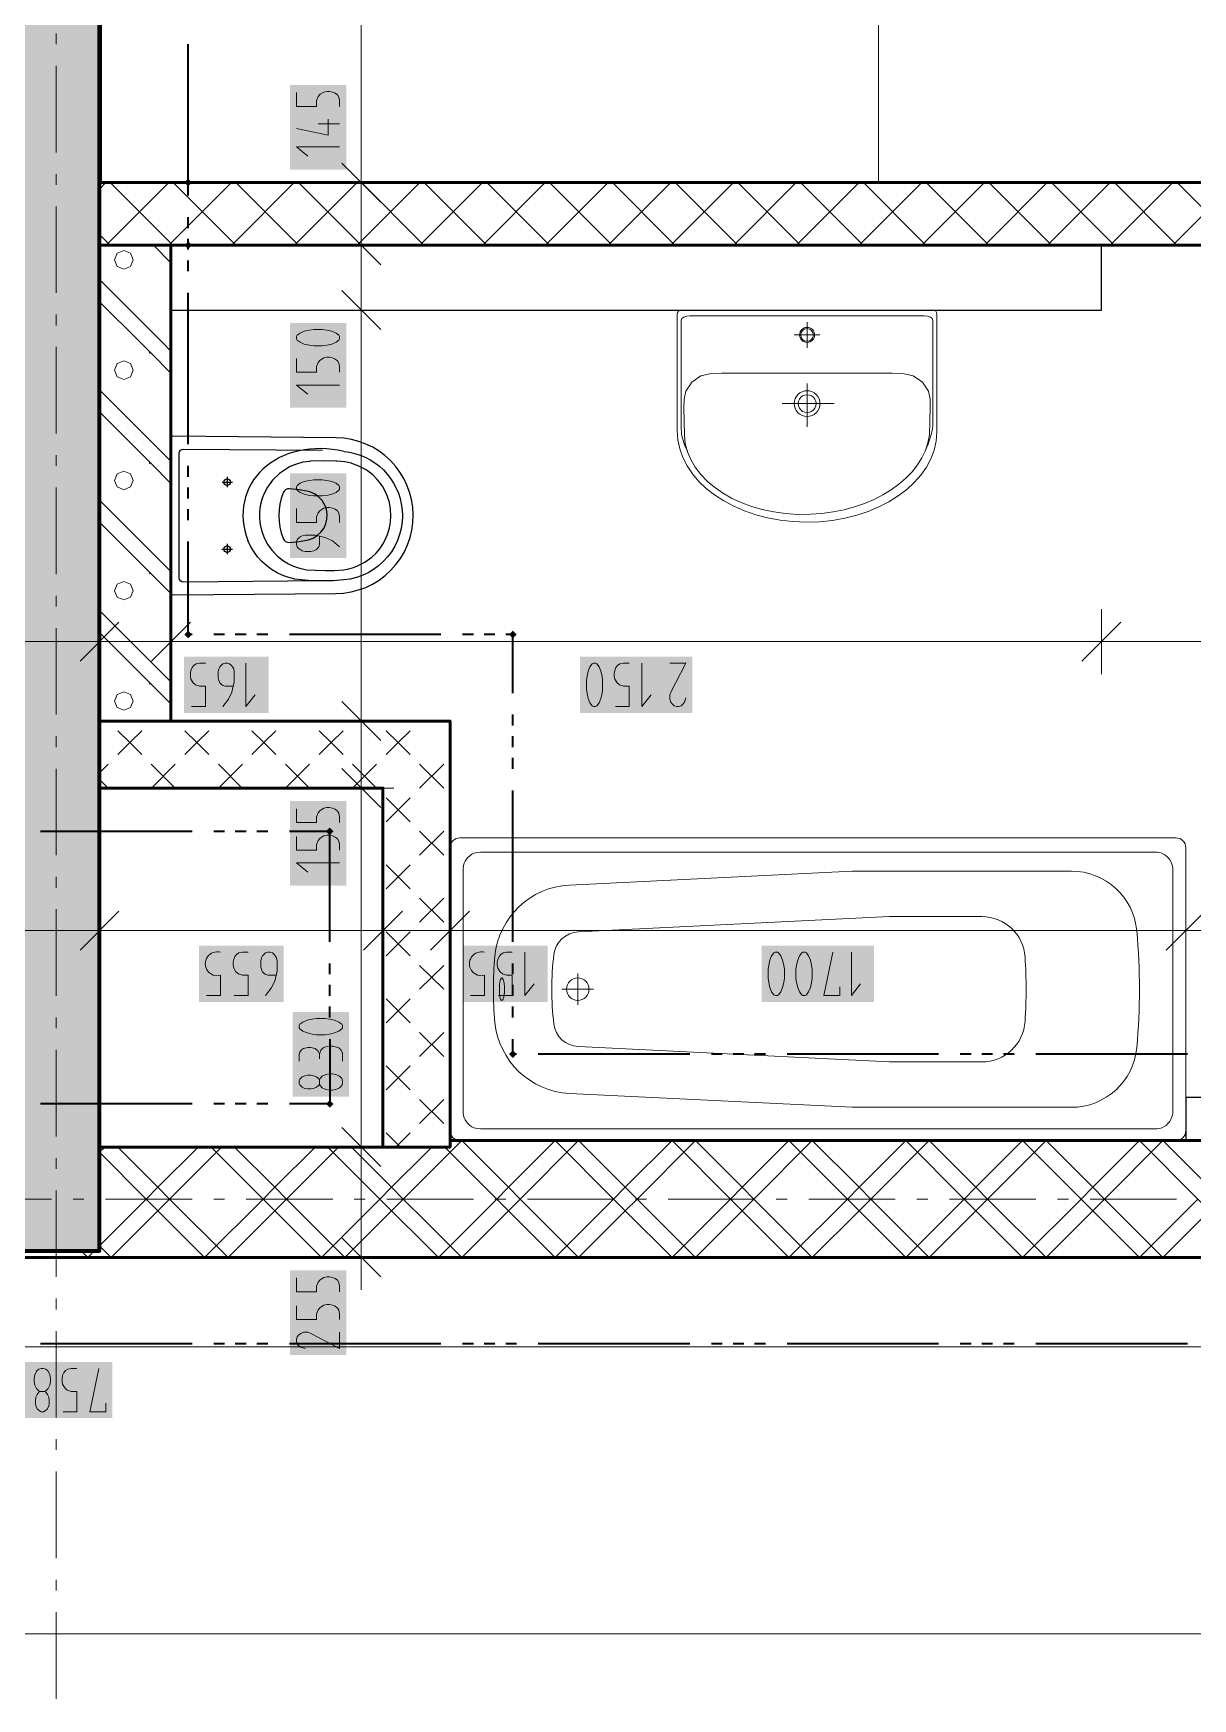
# Model space of a CAD drawing. Header units: millimetres. Extents: x 0 to 594, y 0 to 420.
# Drawn here: x 349.95 to 374.48, y 226.97 to 262.23 of the extents above; entities that cross this region are included whole.
import ezdxf

# ---------------------------------------------------------------- set-up
doc = ezdxf.new("R2010")
doc.units = ezdxf.units.MM
doc.header["$LTSCALE"] = 8
for name, color, linetype in [('PDF_Instalacni prizdivka do 1m', 7, 'Continuous'), ('PDF_Instalacni prizdivky', 7, 'Continuous'), ('PDF_Koty delkove', 7, 'Continuous'), ('PDF_Kuchyne', 7, 'Continuous'), ('PDF_Osy hlavni', 7, 'Continuous'), ('PDF_Pozarni useky', 7, 'Continuous'), ('PDF_Pricky CP', 7, 'Continuous'), ('PDF_Pricky zdene', 7, 'Continuous'), ('PDF_Sanita', 7, 'Continuous'), ('PDF_Steny akusticke', 7, 'Continuous'), ('PDF_Steny obvodove nosne', 7, 'Continuous')]:
    doc.layers.add(name, color=color, linetype=linetype)

msp = doc.modelspace()

# ---------------------------------------------------------------- linework, layer by layer
at = {"layer": 'PDF_Instalacni prizdivka do 1m', "lineweight": 25}
for points in [[(372.549, 257.744), (352.858, 257.744), (352.858, 256.371), (372.549, 256.371)], [(374.335, 238.786), (382.669, 238.786), (382.669, 239.702), (374.335, 239.702)]]:
    msp.add_lwpolyline(points, close=True, dxfattribs=at)
at = {"layer": 'PDF_Instalacni prizdivky', "lineweight": 50}
msp.add_lwpolyline([(351.346, 257.744), (351.346, 247.67), (352.858, 247.67), (352.858, 257.744), (351.392, 257.744)], close=True, dxfattribs=at)
at = {"layer": 'PDF_Instalacni prizdivky', "lineweight": 9}
for points in [[(351.862, 257.631), (351.723, 257.574), (351.665, 257.435), (351.723, 257.297), (351.862, 257.239), (352, 257.297), (352.058, 257.435)], [(352.058, 257.435), (352, 257.574), (351.862, 257.631)], [(352.858, 257.373), (352.487, 257.744)], [(352.858, 255.505), (352.679, 255.684), (352.446, 255.917), (351.346, 257.016)], [(352.212, 255.684), (351.346, 256.549)], [(352.858, 256.327), (352.833, 256.268), (352.858, 256.208)], [(352.446, 255.45), (352.212, 255.684)], [(352.858, 255.038), (352.446, 255.45)], [(352.858, 253.17), (352.679, 253.348), (352.446, 253.582), (351.346, 254.681)], [(352.212, 253.348), (351.346, 254.214)], [(352.858, 253.991), (352.833, 253.932), (352.858, 253.873)], [(352.446, 253.115), (352.212, 253.348)], [(352.858, 252.702), (352.446, 253.115)], [(352.858, 250.834), (352.679, 251.013), (352.446, 251.246), (351.346, 252.345)], [(352.212, 251.013), (351.346, 251.878)], [(352.858, 251.656), (352.833, 251.597), (352.858, 251.538)], [(352.446, 250.779), (352.212, 251.013)], [(352.858, 250.367), (352.446, 250.779)], [(352.858, 248.499), (352.679, 248.677), (352.446, 248.911), (351.346, 250.01)], [(352.212, 248.677), (351.346, 249.543)], [(352.858, 249.32), (352.833, 249.261), (352.858, 249.202)], [(352.446, 248.444), (352.212, 248.677)], [(352.858, 248.031), (352.446, 248.444)], [(351.351, 247.67), (351.346, 247.674)]]:
    msp.add_lwpolyline(points, dxfattribs=at)
for points in [[(351.862, 255.296), (351.723, 255.238), (351.665, 255.1), (351.723, 254.961), (351.862, 254.904), (352, 254.961), (352.058, 255.1), (352, 255.238)], [(351.862, 252.96), (351.723, 252.903), (351.665, 252.764), (351.723, 252.626), (351.862, 252.568), (352, 252.626), (352.058, 252.764), (352, 252.903)], [(351.862, 250.625), (351.723, 250.568), (351.665, 250.429), (351.723, 250.29), (351.862, 250.233), (352, 250.29), (352.058, 250.429), (352, 250.568)], [(351.862, 248.289), (351.723, 248.232), (351.665, 248.093), (351.723, 247.955), (351.862, 247.897), (352, 247.955), (352.058, 248.093), (352, 248.232)]]:
    msp.add_lwpolyline(points, close=True, dxfattribs=at)
at = {"layer": 'PDF_Instalacni prizdivky', "lineweight": 9, "transparency": 33554559}
for points in [[(352.41, 255.446), (352.39, 255.466), (352.431, 255.466), (352.41, 255.487)], [(352.41, 253.11), (352.39, 253.131), (352.431, 253.131), (352.41, 253.152)], [(352.41, 250.775), (352.39, 250.795), (352.431, 250.795), (352.41, 250.816)], [(352.41, 248.439), (352.39, 248.46), (352.431, 248.46), (352.41, 248.481)]]:
    msp.add_solid(points, dxfattribs=at)
at = {"layer": 'PDF_Koty delkove', "lineweight": 18}
for points in [[(356.887, 236.313), (356.887, 238.648), (356.887, 246.25), (356.887, 247.67), (356.887, 256.371), (356.887, 257.744), (356.887, 259.072), (356.887, 313.476), (356.887, 316.956)], [(355.514, 260.977), (355.514, 260.684), (355.94, 260.684), (355.94, 260.806), (355.972, 260.891), (356.017, 260.941), (356.093, 260.989), (356.154, 261.001), (356.215, 261.001), (356.276, 260.989), (356.337, 260.965), (356.383, 260.928), (356.414, 260.88), (356.429, 260.806)], [(356.429, 260.806), (356.429, 260.684)], [(356.185, 260.414), (356.185, 260.072), (355.514, 260.219)], [(356.429, 260.317), (355.972, 260.317)], [(356.429, 259.827), (355.514, 259.827), (355.757, 259.632)], [(357.3, 258.66), (356.475, 259.485)], [(357.574, 259.072), (356.887, 259.072), (356.2, 259.072)], [(357.3, 257.332), (356.475, 258.157)], [(357.574, 257.744), (356.887, 257.744), (356.2, 257.744)], [(357.3, 255.958), (356.475, 256.783)], [(357.574, 256.371), (356.887, 256.371), (356.2, 256.371)], [(355.514, 255.347), (355.514, 255.054), (355.94, 255.054), (355.94, 255.176), (355.972, 255.261), (356.017, 255.311), (356.093, 255.359)], [(356.093, 255.359), (356.154, 255.372), (356.215, 255.372), (356.276, 255.359), (356.337, 255.335), (356.383, 255.298), (356.414, 255.25), (356.429, 255.176), (356.429, 255.054)], [(356.429, 254.784), (355.514, 254.784), (355.757, 254.589)], [(355.514, 252.167), (355.514, 251.874), (355.94, 251.874), (355.94, 251.996), (355.972, 252.082), (356.017, 252.131), (356.093, 252.179), (356.154, 252.192), (356.215, 252.192), (356.276, 252.179), (356.337, 252.155), (356.383, 252.118), (356.414, 252.07), (356.429, 251.996), (356.429, 251.874)], [(356.429, 251.36), (356.276, 251.483), (356.124, 251.556), (355.91, 251.605), (355.696, 251.605), (355.635, 251.592), (355.59, 251.568), (355.559, 251.544), (355.528, 251.507), (355.514, 251.458), (355.514, 251.409), (355.528, 251.36), (355.559, 251.323), (355.59, 251.299), (355.635, 251.274), (355.696, 251.262), (355.819, 251.262), (355.879, 251.274)], [(355.879, 251.274), (355.94, 251.299), (355.986, 251.36), (356.002, 251.409), (356.002, 251.58)], [(351.346, 250.039), (351.346, 249.352), (351.346, 248.665)], [(352.858, 250.039), (352.858, 249.352), (352.858, 248.665)], [(372.549, 250.039), (372.549, 249.352), (372.549, 248.665)], [(351.759, 249.764), (350.934, 248.94)], [(353.27, 249.764), (352.446, 248.94)], [(372.961, 249.764), (372.137, 248.94)], [(383.677, 249.352), (382.669, 249.352), (378.842, 249.352), (372.549, 249.352), (368.773, 249.352), (361.974, 249.352), (356.589, 249.352), (352.858, 249.352), (351.346, 249.352), (350.201, 249.352), (349.469, 249.352), (348.095, 249.352), (338.866, 249.352), (335.695, 249.352), (328.312, 249.352), (318.192, 249.352), (317.184, 249.352)], [(353.294, 247.978), (353.587, 247.978), (353.587, 248.405), (353.465, 248.405), (353.38, 248.436), (353.33, 248.482), (353.282, 248.558), (353.27, 248.619), (353.27, 248.68), (353.282, 248.741), (353.306, 248.802), (353.343, 248.848), (353.391, 248.879), (353.465, 248.894), (353.587, 248.894)], [(354.174, 248.405), (354.003, 248.405), (353.954, 248.421), (353.918, 248.451), (353.893, 248.482), (353.869, 248.527), (353.857, 248.588), (353.857, 248.71), (353.869, 248.772), (353.893, 248.817), (353.918, 248.848), (353.954, 248.879), (354.003, 248.894), (354.052, 248.894), (354.101, 248.879), (354.138, 248.848), (354.162, 248.817), (354.187, 248.772), (354.199, 248.71), (354.199, 248.497), (354.15, 248.283), (354.077, 248.131), (353.954, 247.978)], [(354.444, 248.894), (354.444, 247.978), (354.639, 248.222)], [(361.651, 248.527), (361.651, 248.344), (361.664, 248.253), (361.688, 248.146), (361.725, 248.054), (361.773, 247.993), (361.798, 247.978), (361.846, 247.978), (361.871, 247.993), (361.92, 248.054), (361.956, 248.146), (361.981, 248.253), (361.994, 248.344), (361.994, 248.527), (361.981, 248.619), (361.956, 248.726), (361.92, 248.817), (361.871, 248.879), (361.846, 248.894), (361.798, 248.894)], [(361.798, 248.894), (361.773, 248.879), (361.725, 248.817), (361.688, 248.726), (361.664, 248.619), (361.651, 248.527)], [(362.263, 247.978), (362.556, 247.978), (362.556, 248.405), (362.434, 248.405), (362.348, 248.436), (362.299, 248.482), (362.251, 248.558), (362.238, 248.619), (362.238, 248.68), (362.251, 248.741), (362.275, 248.802), (362.312, 248.848), (362.36, 248.879), (362.434, 248.894), (362.556, 248.894)], [(362.825, 248.894), (362.825, 247.978), (363.021, 248.222)], [(363.413, 248.894), (363.755, 248.894), (363.437, 248.283), (363.413, 248.222), (363.413, 248.131), (363.437, 248.07), (363.473, 248.024), (363.51, 247.993), (363.559, 247.978), (363.608, 247.978), (363.657, 247.993), (363.694, 248.024), (363.73, 248.07), (363.755, 248.161)], [(357.3, 247.258), (356.475, 248.082)], [(357.574, 247.67), (356.887, 247.67), (356.2, 247.67)], [(357.3, 245.838), (356.475, 246.662)], [(357.574, 246.25), (356.887, 246.25), (356.2, 246.25)], [(355.514, 245.814), (355.514, 245.52), (355.94, 245.52), (355.94, 245.643), (355.972, 245.728), (356.017, 245.777), (356.093, 245.826), (356.154, 245.838), (356.215, 245.838), (356.276, 245.826), (356.337, 245.802), (356.383, 245.765), (356.414, 245.716), (356.429, 245.643), (356.429, 245.52)], [(355.514, 245.227), (355.514, 244.933), (355.94, 244.933), (355.94, 245.056), (355.972, 245.141), (356.017, 245.19), (356.093, 245.239), (356.154, 245.251), (356.215, 245.251), (356.276, 245.239), (356.337, 245.214), (356.383, 245.178), (356.414, 245.129), (356.429, 245.056), (356.429, 244.933)], [(356.429, 244.664), (355.514, 244.664), (355.757, 244.469)], [(351.346, 243.92), (351.346, 243.233), (351.346, 242.546)], [(357.345, 243.92), (357.345, 243.233), (357.345, 242.546)], [(358.765, 243.92), (358.765, 243.233), (358.765, 242.546)], [(374.335, 243.92), (374.335, 243.233), (374.335, 242.546)], [(351.759, 243.645), (350.934, 242.821)], [(357.758, 243.645), (356.933, 242.821)], [(359.177, 243.645), (358.353, 242.821)], [(374.747, 243.645), (373.923, 242.821)], [(382.669, 243.233), (378.447, 243.233), (374.335, 243.233), (372.808, 243.233), (358.765, 243.233), (357.345, 243.233), (351.346, 243.233), (349.515, 243.233), (343.516, 243.233), (342.096, 243.233), (326.526, 243.233), (318.192, 243.233)], [(354.199, 241.859), (354.492, 241.859), (354.492, 242.286), (354.37, 242.286), (354.285, 242.317), (354.235, 242.363), (354.187, 242.439), (354.174, 242.5), (354.174, 242.561), (354.187, 242.622), (354.211, 242.683), (354.248, 242.729), (354.296, 242.76), (354.37, 242.775), (354.492, 242.775)], [(355.079, 242.286), (354.908, 242.286), (354.859, 242.302), (354.822, 242.332), (354.798, 242.363), (354.774, 242.408), (354.762, 242.469), (354.762, 242.591), (354.774, 242.653), (354.798, 242.698), (354.822, 242.729), (354.859, 242.76), (354.908, 242.775), (354.957, 242.775), (355.006, 242.76), (355.043, 242.729), (355.067, 242.698), (355.092, 242.653), (355.104, 242.591), (355.104, 242.378), (355.055, 242.164), (354.982, 242.011), (354.859, 241.859)], [(359.788, 241.859), (360.082, 241.859), (360.082, 242.286), (359.959, 242.286), (359.874, 242.317), (359.825, 242.363), (359.777, 242.439), (359.764, 242.5), (359.764, 242.561), (359.777, 242.622), (359.801, 242.683), (359.837, 242.729), (359.886, 242.76), (359.959, 242.775), (360.082, 242.775)], [(360.351, 242.775), (360.351, 241.859), (360.546, 242.103)], [(366.354, 242.698), (366.305, 242.76), (366.28, 242.775), (366.232, 242.775), (366.207, 242.76), (366.158, 242.698), (366.122, 242.607), (366.097, 242.5), (366.085, 242.408)], [(366.085, 242.408), (366.085, 242.225), (366.097, 242.134), (366.122, 242.027), (366.158, 241.935), (366.207, 241.874), (366.232, 241.859), (366.28, 241.859), (366.305, 241.874), (366.354, 241.935), (366.39, 242.027), (366.415, 242.134), (366.428, 242.225), (366.428, 242.408), (366.415, 242.5), (366.39, 242.607), (366.354, 242.698)], [(367.015, 242.042), (367.015, 241.859), (366.672, 241.859), (366.867, 242.775)], [(367.259, 242.775), (367.259, 241.859), (367.454, 242.103)], [(356.121, 241.371), (355.938, 241.371), (355.848, 241.358), (355.74, 241.334), (355.649, 241.297), (355.587, 241.249), (355.573, 241.224), (355.573, 241.176), (355.587, 241.151), (355.649, 241.102), (355.74, 241.066), (355.848, 241.041), (355.938, 241.028), (356.121, 241.028), (356.213, 241.041), (356.32, 241.066), (356.412, 241.102), (356.473, 241.151), (356.489, 241.176), (356.489, 241.224), (356.473, 241.249), (356.412, 241.297)], [(356.412, 241.297), (356.32, 241.334), (356.213, 241.358), (356.121, 241.371)], [(355.573, 240.466), (355.573, 240.613), (355.587, 240.662), (355.619, 240.71), (355.664, 240.735), (355.755, 240.759), (355.816, 240.759), (355.908, 240.735), (355.969, 240.686), (356, 240.613), (356, 240.515)], [(356.489, 240.466), (356.489, 240.637), (356.458, 240.698), (356.412, 240.747), (356.336, 240.771), (356.274, 240.784), (356.213, 240.784), (356.137, 240.771), (356.077, 240.747), (356.031, 240.698), (356, 240.613)], [(355.573, 240.05), (355.587, 240.087), (355.633, 240.136), (355.695, 240.16), (355.755, 240.172), (355.816, 240.172), (355.878, 240.16), (355.938, 240.136), (355.984, 240.099), (356, 240.075)], [(356, 239.976), (355.984, 239.952), (355.938, 239.916), (355.878, 239.891), (355.816, 239.879), (355.755, 239.879), (355.695, 239.891), (355.633, 239.916), (355.587, 239.965), (355.573, 240.001), (355.573, 240.05)], [(357.3, 238.236), (356.475, 239.06)], [(357.574, 238.648), (356.887, 238.648), (356.2, 238.648)], [(357.3, 235.901), (356.475, 236.725)], [(357.574, 236.313), (356.887, 236.313), (356.2, 236.313)], [(356.887, 236.313), (356.887, 235.626)], [(355.514, 235.877), (355.514, 235.583), (355.94, 235.583), (355.94, 235.706), (355.972, 235.791), (356.017, 235.84), (356.093, 235.888), (356.154, 235.901), (356.215, 235.901), (356.276, 235.888), (356.337, 235.864), (356.383, 235.828), (356.414, 235.779), (356.429, 235.706), (356.429, 235.583)], [(355.514, 235.29), (355.514, 234.996), (355.94, 234.996), (355.94, 235.119), (355.972, 235.204), (356.017, 235.253), (356.093, 235.301), (356.154, 235.314), (356.215, 235.314)], [(356.215, 235.314), (356.276, 235.301), (356.337, 235.277), (356.383, 235.24), (356.414, 235.192), (356.429, 235.119), (356.429, 234.996)], [(356.429, 234.727), (356.429, 234.384), (355.819, 234.703), (355.757, 234.727), (355.666, 234.727), (355.605, 234.703), (355.559, 234.666), (355.528, 234.629), (355.514, 234.58), (355.514, 234.532), (355.528, 234.482), (355.559, 234.446), (355.605, 234.409), (355.696, 234.384)], [(409.093, 234.42), (398.881, 234.42), (391.828, 234.42), (385.142, 234.42), (315.719, 234.42), (309.033, 234.42), (302.576, 234.42), (300.24, 234.42), (292.913, 234.42), (291.86, 234.42), (284.533, 234.42), (282.198, 234.42), (276.428, 234.42), (225.78, 234.42)], [(350.259, 233.534), (350.296, 233.61), (350.308, 233.686), (350.308, 233.748), (350.296, 233.824), (350.259, 233.901), (350.21, 233.946), (350.161, 233.962), (350.112, 233.962), (350.063, 233.946), (350.014, 233.901), (349.978, 233.824), (349.966, 233.748)], [(350.577, 233.046), (350.87, 233.046), (350.87, 233.473), (350.748, 233.473), (350.663, 233.504), (350.614, 233.55), (350.565, 233.626), (350.553, 233.686), (350.553, 233.748), (350.565, 233.809), (350.589, 233.87), (350.626, 233.915), (350.674, 233.946), (350.748, 233.962), (350.87, 233.962)], [(351.482, 233.228), (351.482, 233.046), (351.14, 233.046), (351.335, 233.962)], [(349.966, 233.748), (349.966, 233.686), (349.978, 233.61), (350.014, 233.534), (350.063, 233.489), (350.087, 233.473), (350.186, 233.473), (350.21, 233.489), (350.259, 233.534)], [(350.186, 233.473), (350.21, 233.457), (350.247, 233.412), (350.271, 233.351), (350.283, 233.29), (350.283, 233.228), (350.271, 233.168), (350.247, 233.107), (350.197, 233.061), (350.161, 233.046), (350.112, 233.046), (350.076, 233.061), (350.026, 233.107), (350.002, 233.168), (349.99, 233.228), (349.99, 233.29), (350.002, 233.351), (350.026, 233.412), (350.063, 233.457), (350.087, 233.473)], [(492.987, 228.341), (475.377, 228.341), (472.422, 228.341), (457.634, 228.341), (456.306, 228.341), (177.604, 228.341)]]:
    msp.add_lwpolyline(points, dxfattribs=at)
for points in [[(356.062, 255.959), (355.879, 255.959), (355.788, 255.946), (355.681, 255.922), (355.59, 255.885), (355.528, 255.837), (355.514, 255.812), (355.514, 255.763), (355.528, 255.738), (355.59, 255.69), (355.681, 255.653), (355.788, 255.628), (355.879, 255.616), (356.062, 255.616), (356.154, 255.628), (356.261, 255.653), (356.353, 255.69), (356.414, 255.738), (356.429, 255.763), (356.429, 255.812), (356.414, 255.837), (356.353, 255.885), (356.261, 255.922), (356.154, 255.946)], [(356.062, 252.779), (355.879, 252.779), (355.788, 252.766), (355.681, 252.742), (355.59, 252.705), (355.528, 252.657), (355.514, 252.632), (355.514, 252.583), (355.528, 252.559), (355.59, 252.51), (355.681, 252.473), (355.788, 252.448), (355.879, 252.436), (356.062, 252.436), (356.154, 252.448), (356.261, 252.473), (356.353, 252.51), (356.414, 252.559), (356.429, 252.583), (356.429, 252.632), (356.414, 252.657), (356.353, 252.705), (356.261, 252.742), (356.154, 252.766)], [(365.498, 242.408), (365.498, 242.225), (365.51, 242.134), (365.535, 242.027), (365.571, 241.935), (365.62, 241.874), (365.645, 241.859), (365.693, 241.859), (365.718, 241.874), (365.767, 241.935), (365.803, 242.027), (365.828, 242.134), (365.841, 242.225), (365.841, 242.408), (365.828, 242.5), (365.803, 242.607), (365.767, 242.698), (365.718, 242.76), (365.693, 242.775), (365.645, 242.775), (365.62, 242.76), (365.571, 242.698), (365.535, 242.607), (365.51, 242.5)], [(356.274, 240.197), (356.213, 240.197), (356.137, 240.184), (356.061, 240.148), (356.015, 240.099), (356, 240.075), (356, 239.976), (356.015, 239.952), (356.061, 239.903), (356.137, 239.866), (356.213, 239.854), (356.274, 239.854), (356.35, 239.866), (356.427, 239.903), (356.473, 239.952), (356.489, 240.001), (356.489, 240.05), (356.473, 240.099), (356.427, 240.148), (356.35, 240.184)]]:
    msp.add_lwpolyline(points, close=True, dxfattribs=at)
for points in [[(353.612, 241.859), (353.905, 241.859), (353.905, 242.286, -1.30692), (353.905, 242.775)], [(359.201, 241.859), (359.495, 241.859), (359.495, 242.286, -1.30692), (359.495, 242.775)]]:
    msp.add_lwpolyline(points, format="xyb", dxfattribs=at)
at = {"layer": 'PDF_Koty delkove', "color": 7, "lineweight": 18, "true_color": 0xffffff, "transparency": 33554559}
for points in [[(356.567, 259.347), (356.567, 261.139), (355.376, 259.347), (355.376, 261.139)], [(356.567, 254.304), (356.567, 256.096), (355.376, 254.304), (355.376, 256.096)], [(356.567, 251.124), (356.567, 252.916), (355.376, 251.124), (355.376, 252.916)], [(354.924, 249.032), (353.132, 249.032), (354.924, 247.841), (353.132, 247.841)], [(363.893, 249.032), (361.514, 249.032), (363.893, 247.841), (361.514, 247.841)], [(356.567, 244.184), (356.567, 245.975), (355.376, 244.184), (355.376, 245.975)], [(355.242, 242.913), (353.45, 242.913), (355.242, 241.722), (353.45, 241.722)], [(360.831, 242.913), (359.04, 242.913), (360.831, 241.722), (359.04, 241.722)], [(367.739, 242.913), (365.361, 242.913), (367.739, 241.722), (365.361, 241.722)], [(356.626, 239.717), (356.626, 241.508), (355.435, 239.717), (355.435, 241.508)], [(356.567, 234.247), (356.567, 236.038), (355.376, 234.247), (355.376, 236.038)], [(351.62, 234.099), (349.241, 234.099), (351.62, 232.909), (349.241, 232.909)]]:
    msp.add_solid(points, dxfattribs=at)
at = {"layer": 'PDF_Kuchyne', "lineweight": 13}
msp.add_lwpolyline([(356.888, 275.558), (356.888, 264.568), (367.832, 264.568), (367.832, 259.072), (351.392, 259.072), (351.392, 264.568)], dxfattribs=at)
at = {"layer": 'PDF_Osy hlavni', "lineweight": 18}
for points in [[(350.431, 262.001), (350.431, 262.23)], [(350.431, 259.711), (350.431, 261.543)], [(350.431, 259.024), (350.431, 259.253)], [(350.431, 256.735), (350.431, 258.567)], [(350.431, 256.048), (350.431, 256.277)], [(350.431, 253.758), (350.431, 255.59)], [(350.431, 253.071), (350.431, 253.3)], [(350.431, 250.782), (350.431, 252.613)], [(350.431, 250.095), (350.431, 250.324)], [(350.431, 247.805), (350.431, 249.637)], [(350.431, 247.118), (350.431, 247.347)], [(350.431, 244.828), (350.431, 246.66)], [(350.431, 244.141), (350.431, 244.37)], [(350.431, 241.852), (350.431, 243.683)], [(350.431, 241.165), (350.431, 241.394)], [(350.431, 238.875), (350.431, 240.707)], [(350.431, 238.188), (350.431, 238.417)], [(350.431, 235.899), (350.431, 237.73)], [(350.328, 237.549), (348.496, 237.549)], [(351.015, 237.549), (350.786, 237.549)], [(353.305, 237.549), (351.473, 237.549)], [(353.992, 237.549), (353.763, 237.549)], [(356.281, 237.549), (354.449, 237.549)], [(356.968, 237.549), (356.739, 237.549)], [(359.258, 237.549), (357.426, 237.549)], [(359.945, 237.549), (359.716, 237.549)], [(362.234, 237.549), (360.403, 237.549)], [(362.921, 237.549), (362.692, 237.549)], [(365.211, 237.549), (363.379, 237.549)], [(365.898, 237.549), (365.669, 237.549)], [(368.188, 237.549), (366.356, 237.549)], [(368.875, 237.549), (368.646, 237.549)], [(371.164, 237.549), (369.332, 237.549)], [(371.851, 237.549), (371.622, 237.549)], [(374.141, 237.549), (372.309, 237.549)], [(350.431, 235.212), (350.431, 235.441)], [(350.431, 232.922), (350.431, 234.754)], [(350.431, 232.235), (350.431, 232.464)], [(350.431, 229.945), (350.431, 231.777)], [(350.431, 229.258), (350.431, 229.487)], [(350.431, 226.969), (350.431, 228.8)]]:
    msp.add_lwpolyline(points, dxfattribs=at)
at = {"layer": 'PDF_Pozarni useky', "lineweight": 35}
for points in [[(353.224, 259.072), (353.224, 262.001)], [(353.224, 258.795), (353.224, 259.072)], [(353.224, 258.108), (353.224, 258.337)], [(353.224, 257.744), (353.224, 257.879)], [(353.224, 257.651), (353.224, 257.744)], [(353.224, 257.193), (353.224, 257.422)], [(353.224, 253.529), (353.224, 256.735)], [(353.224, 252.842), (353.224, 253.071)], [(353.224, 252.384), (353.224, 252.613)], [(353.224, 251.926), (353.224, 252.155)], [(353.224, 249.501), (353.224, 251.468)], [(353.305, 249.501), (353.224, 249.501)], [(353.992, 249.501), (353.763, 249.501)], [(354.449, 249.501), (354.221, 249.501)], [(354.907, 249.501), (354.678, 249.501)], [(358.571, 249.501), (355.365, 249.501)], [(359.258, 249.501), (359.029, 249.501)], [(359.716, 249.501), (359.487, 249.501)], [(360.093, 249.501), (359.945, 249.501)], [(360.093, 248.263), (360.093, 249.501)], [(360.093, 247.576), (360.093, 247.805)], [(360.093, 247.118), (360.093, 247.347)], [(360.093, 246.66), (360.093, 246.889)], [(360.093, 242.997), (360.093, 246.202)], [(353.305, 245.334), (350.099, 245.334)], [(353.992, 245.334), (353.763, 245.334)], [(354.449, 245.334), (354.22, 245.334)], [(354.907, 245.334), (354.678, 245.334)], [(356.219, 245.334), (355.365, 245.334)], [(356.219, 242.997), (356.219, 245.334)], [(356.219, 242.31), (356.219, 242.539)], [(360.093, 242.31), (360.093, 242.539)], [(356.219, 241.852), (356.219, 242.081)], [(360.093, 241.852), (360.093, 242.081)], [(356.219, 241.394), (356.219, 241.623)], [(360.093, 241.394), (360.093, 241.623)], [(356.219, 240.936), (356.219, 239.564), (355.365, 239.564)], [(360.093, 240.617), (360.093, 240.936)], [(360.174, 240.617), (360.093, 240.617)], [(363.837, 240.617), (360.632, 240.617)], [(364.524, 240.617), (364.295, 240.617)], [(364.982, 240.617), (364.753, 240.617)], [(365.44, 240.617), (365.211, 240.617)], [(369.104, 240.617), (365.898, 240.617)], [(369.79, 240.617), (369.561, 240.617)], [(370.248, 240.617), (370.019, 240.617)], [(370.706, 240.617), (370.477, 240.617)], [(374.37, 240.617), (371.164, 240.617)], [(353.305, 239.564), (350.099, 239.564)], [(353.992, 239.564), (353.763, 239.564)], [(354.449, 239.564), (354.221, 239.564)], [(354.907, 239.564), (354.678, 239.564)], [(353.305, 234.481), (350.099, 234.481)], [(353.992, 234.481), (353.763, 234.481)], [(354.45, 234.481), (354.221, 234.481)], [(354.908, 234.481), (354.679, 234.481)], [(358.571, 234.481), (355.365, 234.481)], [(359.258, 234.481), (359.029, 234.481)], [(359.716, 234.481), (359.487, 234.481)], [(360.174, 234.481), (359.945, 234.481)], [(363.837, 234.481), (360.632, 234.481)], [(364.524, 234.481), (364.295, 234.481)], [(364.982, 234.481), (364.753, 234.481)], [(365.44, 234.481), (365.211, 234.481)], [(369.104, 234.481), (365.898, 234.481)], [(369.791, 234.481), (369.562, 234.481)], [(370.248, 234.481), (370.02, 234.481)], [(370.706, 234.481), (370.477, 234.481)], [(374.37, 234.481), (371.164, 234.481)]]:
    msp.add_lwpolyline(points, dxfattribs=at)
at = {"layer": 'PDF_Pozarni useky', "lineweight": 35, "transparency": 33554559}
for points in [[(353.224, 258.992), (353.144, 259.072), (353.304, 259.072), (353.224, 259.153)], [(353.224, 258.992), (353.144, 259.072), (353.304, 259.072), (353.224, 259.153)], [(353.224, 257.664), (353.144, 257.744), (353.304, 257.744), (353.224, 257.824)], [(353.224, 257.664), (353.144, 257.744), (353.304, 257.744), (353.224, 257.824)], [(353.224, 249.421), (353.144, 249.501), (353.304, 249.501), (353.224, 249.582)], [(353.304, 249.501), (353.224, 249.421), (353.224, 249.582), (353.144, 249.501)], [(360.173, 249.501), (360.093, 249.421), (360.093, 249.582), (360.013, 249.501)], [(360.093, 249.421), (360.013, 249.501), (360.173, 249.501), (360.093, 249.582)], [(356.219, 245.254), (356.139, 245.334), (356.299, 245.334), (356.219, 245.414)], [(356.299, 245.334), (356.219, 245.254), (356.219, 245.414), (356.139, 245.334)], [(360.093, 240.537), (360.013, 240.617), (360.173, 240.617), (360.093, 240.698)], [(360.173, 240.617), (360.093, 240.537), (360.093, 240.698), (360.013, 240.617)], [(356.299, 239.564), (356.219, 239.484), (356.219, 239.644), (356.139, 239.564)], [(356.219, 239.484), (356.139, 239.564), (356.299, 239.564), (356.219, 239.644)]]:
    msp.add_solid(points, dxfattribs=at)
at = {"layer": 'PDF_Pricky CP', "lineweight": 50}
msp.add_lwpolyline([(357.345, 247.67), (352.858, 247.67), (351.346, 247.67), (351.346, 246.25), (357.345, 246.25), (357.345, 238.648), (358.261, 238.648), (358.765, 238.648), (358.765, 238.786), (358.765, 247.67), (357.345, 247.67)], dxfattribs=at)
at = {"layer": 'PDF_Pricky CP', "lineweight": 9}
for points in [[(351.532, 247.667), (351.53, 247.67)], [(352.446, 247.67), (352.443, 247.667)], [(352.951, 247.667), (352.949, 247.67)], [(353.865, 247.67), (353.863, 247.667)], [(354.371, 247.667), (354.369, 247.67)], [(355.285, 247.67), (355.282, 247.667)], [(355.791, 247.667), (355.788, 247.67)], [(356.704, 247.67), (356.702, 247.667)], [(357.21, 247.667), (357.208, 247.67)], [(358.124, 247.67), (358.122, 247.667)], [(358.63, 247.667), (358.628, 247.67)], [(352.242, 246.958), (351.988, 247.212), (351.733, 247.466)], [(351.733, 246.958), (351.988, 247.212), (352.242, 247.466)], [(353.661, 246.958), (353.407, 247.212), (353.153, 247.466)], [(353.153, 246.958), (353.407, 247.212), (353.661, 247.466)], [(355.081, 246.958), (354.827, 247.212), (354.573, 247.466)], [(354.573, 246.958), (354.827, 247.212), (355.081, 247.466)], [(356.501, 246.958), (356.246, 247.212), (355.992, 247.466)], [(355.992, 246.958), (356.246, 247.212), (356.501, 247.466)], [(357.92, 246.958), (357.666, 247.212), (357.412, 247.466)], [(357.412, 246.958), (357.666, 247.212), (357.92, 247.466)], [(351.532, 246.756), (351.346, 246.571)], [(352.949, 246.25), (352.443, 246.756)], [(352.951, 246.756), (352.446, 246.25)], [(354.369, 246.25), (353.863, 246.756)], [(354.371, 246.756), (353.865, 246.25)], [(355.788, 246.25), (355.282, 246.756)], [(355.791, 246.756), (355.285, 246.25)], [(357.208, 246.25), (356.702, 246.756)], [(357.21, 246.756), (356.704, 246.25)], [(358.63, 246.248), (358.122, 246.756)], [(358.63, 246.756), (358.122, 246.248)], [(351.53, 246.25), (351.346, 246.433)], [(357.92, 245.538), (357.666, 245.792), (357.412, 246.046)], [(357.412, 245.538), (357.666, 245.792), (357.92, 246.046)], [(358.63, 244.828), (358.122, 245.336)], [(358.63, 245.336), (358.122, 244.828)], [(357.92, 244.118), (357.666, 244.373), (357.412, 244.627)], [(357.412, 244.118), (357.666, 244.373), (357.92, 244.627)], [(358.63, 243.409), (358.122, 243.917)], [(358.63, 243.917), (358.122, 243.409)], [(357.92, 242.699), (357.666, 242.953), (357.412, 243.207)], [(357.412, 242.699), (357.666, 242.953), (357.92, 243.207)], [(358.63, 241.989), (358.122, 242.497)], [(358.63, 242.497), (358.122, 241.989)], [(357.92, 241.279), (357.666, 241.533), (357.412, 241.787)], [(357.412, 241.279), (357.666, 241.533), (357.92, 241.787)], [(358.63, 240.569), (358.122, 241.078)], [(358.63, 241.078), (358.122, 240.569)], [(357.92, 239.86), (357.666, 240.114), (357.412, 240.368)], [(357.412, 239.86), (357.666, 240.114), (357.92, 240.368)], [(358.63, 239.15), (358.122, 239.658)], [(358.63, 239.658), (358.122, 239.15)], [(357.712, 238.648), (357.666, 238.694), (357.412, 238.948)], [(357.62, 238.648), (357.666, 238.694), (357.92, 238.948)]]:
    msp.add_lwpolyline(points, dxfattribs=at)
at = {"layer": 'PDF_Pricky zdene', "lineweight": 50}
msp.add_lwpolyline([(382.349, 259.53), (383.677, 259.53), (383.677, 259.072), (383.677, 257.928), (383.677, 257.744), (382.669, 257.744), (351.392, 257.744), (351.347, 257.744), (351.347, 259.072), (351.392, 259.072), (382.349, 259.072), (382.349, 259.53)], dxfattribs=at)
at = {"layer": 'PDF_Pricky zdene', "lineweight": 9}
for points in [[(351.484, 259.072), (351.347, 258.935)], [(352.812, 259.072), (351.53, 257.79), (351.484, 257.744)], [(352.903, 257.744), (352.858, 257.79), (351.575, 259.072)], [(354.14, 259.072), (352.858, 257.79), (352.812, 257.744)], [(354.231, 257.744), (354.186, 257.79), (352.903, 259.072)], [(355.468, 259.072), (354.186, 257.79), (354.14, 257.744)], [(355.559, 257.744), (355.514, 257.79), (354.231, 259.072)], [(356.796, 259.072), (355.514, 257.79), (355.468, 257.744)], [(356.888, 257.744), (356.842, 257.79), (355.559, 259.072)], [(358.124, 259.072), (356.842, 257.79), (356.796, 257.744)], [(358.216, 257.744), (358.17, 257.79), (356.888, 259.072)], [(359.452, 259.072), (358.17, 257.79), (358.124, 257.744)], [(359.544, 257.744), (359.498, 257.79), (358.216, 259.072)], [(360.78, 259.072), (359.498, 257.79), (359.452, 257.744)], [(360.872, 257.744), (360.826, 257.79), (359.544, 259.072)], [(362.108, 259.072), (360.826, 257.79), (360.78, 257.744)], [(362.2, 257.744), (362.154, 257.79), (360.872, 259.072)], [(363.436, 259.072), (362.154, 257.79), (362.108, 257.744)], [(363.528, 257.744), (363.482, 257.79), (362.2, 259.072)], [(364.764, 259.072), (363.482, 257.79), (363.436, 257.744)], [(364.856, 257.744), (364.81, 257.79), (363.528, 259.072)], [(366.092, 259.072), (364.81, 257.79), (364.764, 257.744)], [(366.184, 257.744), (366.138, 257.79), (364.856, 259.072)], [(367.42, 259.072), (366.138, 257.79), (366.092, 257.744)], [(367.512, 257.744), (367.466, 257.79), (366.184, 259.072)], [(368.748, 259.072), (367.466, 257.79), (367.42, 257.744)], [(368.84, 257.744), (368.794, 257.79), (367.512, 259.072)], [(370.076, 259.072), (368.794, 257.79), (368.748, 257.744)], [(370.168, 257.744), (370.122, 257.79), (368.84, 259.072)], [(371.404, 259.072), (370.122, 257.79), (370.076, 257.744)], [(371.496, 257.744), (371.45, 257.79), (370.168, 259.072)], [(372.732, 259.072), (371.45, 257.79), (371.404, 257.744)], [(372.778, 257.79), (371.496, 259.072)], [(374.06, 259.072), (372.778, 257.79), (372.732, 257.744)], [(374.152, 257.744), (374.106, 257.79), (372.824, 259.072)], [(375.388, 259.072), (374.106, 257.79), (374.06, 257.744)], [(375.48, 257.744), (375.434, 257.79), (374.152, 259.072)], [(351.575, 257.744), (351.53, 257.79), (351.347, 257.973)], [(372.824, 257.744), (372.778, 257.79)]]:
    msp.add_lwpolyline(points, dxfattribs=at)
at = {"layer": 'PDF_Sanita', "lineweight": 13}
for points in [[(363.573, 253.823), (363.573, 256.287, -0.414179), (363.655, 256.371), (363.657, 256.371), (363.675, 256.371), (368.967, 256.37), (368.985, 256.37), (368.987, 256.37), (368.985, 256.37), (368.967, 256.37)], [(368.985, 256.37, -0.414046), (369.069, 256.286), (369.068, 253.813, -0.003395), (369.068, 253.796)], [(374.125, 245.197), (374.124, 245.197), (358.976, 245.197, 0.414198), (358.765, 244.986), (358.765, 238.996, 0.414212), (358.976, 238.786), (374.124, 238.786, 0.41423), (374.335, 238.996), (374.335, 244.986, 0.414216), (374.125, 245.197)], [(360.962, 241.258, 0.364856), (361.481, 240.776), (368.068, 240.451), (370.021, 240.452, 0.395997), (370.934, 241.311, 0.031026), (370.934, 242.671, 0.395997), (370.021, 243.53), (368.068, 243.531), (361.481, 243.206, 0.364841), (360.962, 242.724)]]:
    msp.add_lwpolyline(points, format="xyb", dxfattribs=at)
for points in [[(363.658, 256.154), (363.658, 254.807), (363.656, 253.904), (363.663, 253.74), (363.723, 253.519), (363.787, 253.383)], [(368.8, 256.25), (363.841, 256.25)], [(366.321, 256.118), (366.321, 255.573)], [(368.984, 256.154), (368.984, 253.91), (368.956, 253.757), (368.884, 253.53), (368.82, 253.394)], [(366.048, 255.846), (366.594, 255.846)], [(368.91, 253.731), (368.928, 254.31), (368.925, 254.487), (368.89, 254.656), (368.761, 254.848), (368.566, 254.979), (368.349, 255.03), (368.122, 255.036), (364.52, 255.036), (364.292, 255.03), (364.075, 254.98), (363.881, 254.848), (363.752, 254.656), (363.716, 254.487), (363.713, 254.31), (363.723, 253.731)], [(366.321, 254.816), (366.321, 253.897)], [(365.792, 254.391), (366.896, 254.391)], [(359.04, 241.964), (359.041, 244.559), (359.049, 244.61), (359.065, 244.66), (359.085, 244.705), (359.111, 244.745), (359.142, 244.782), (359.183, 244.819), (359.227, 244.848), (359.274, 244.87), (359.307, 244.881), (359.343, 244.889), (359.411, 244.895), (366.55, 244.895)], [(366.55, 244.895), (373.727, 244.893), (373.779, 244.885), (373.826, 244.87), (373.877, 244.846), (373.917, 244.819), (373.958, 244.782), (373.989, 244.745), (374.02, 244.696), (374.042, 244.642), (374.053, 244.601), (374.059, 244.559), (374.06, 241.964), (374.059, 239.368), (374.053, 239.326), (374.042, 239.286), (374.02, 239.232), (373.989, 239.183), (373.958, 239.146), (373.917, 239.108), (373.877, 239.082), (373.826, 239.057), (373.779, 239.043), (373.727, 239.034), (366.55, 239.033), (359.411, 239.033), (359.343, 239.039), (359.307, 239.047), (359.274, 239.058), (359.227, 239.08), (359.183, 239.109), (359.142, 239.146), (359.111, 239.182), (359.085, 239.223), (359.065, 239.267), (359.049, 239.317), (359.041, 239.369), (359.04, 241.964)], [(361.467, 242.325), (361.467, 241.658)], [(359.818, 242.129), (359.822, 242.15), (359.828, 242.175), (359.836, 242.2), (359.848, 242.221), (359.863, 242.229), (359.877, 242.221), (359.889, 242.2), (359.898, 242.175), (359.903, 242.15), (359.907, 242.129), (359.91, 242.111), (359.912, 242.096), (359.913, 242.083), (359.914, 242.073), (359.915, 242.063), (359.916, 242.055), (359.917, 242.031), (359.917, 242.005), (359.917, 241.97), (359.916, 241.927), (359.915, 241.919), (359.914, 241.91), (359.913, 241.899), (359.912, 241.886), (359.91, 241.871), (359.907, 241.853), (359.903, 241.832), (359.898, 241.808), (359.889, 241.782), (359.877, 241.762), (359.863, 241.753), (359.848, 241.762), (359.836, 241.782), (359.828, 241.808), (359.822, 241.832), (359.818, 241.853), (359.815, 241.871), (359.813, 241.886), (359.812, 241.899), (359.811, 241.91), (359.81, 241.919), (359.81, 241.927), (359.809, 241.934), (359.808, 241.957), (359.808, 241.981), (359.808, 242.017)], [(359.808, 242.017), (359.81, 242.063), (359.811, 242.073), (359.812, 242.083), (359.813, 242.096), (359.815, 242.111), (359.818, 242.129)], [(361.8, 241.991), (361.134, 241.991)]]:
    msp.add_lwpolyline(points, dxfattribs=at)
for points in [[(366.321, 256.005, 0.999963), (366.321, 255.686, 0.414194), (366.48, 255.846, 0.414219)], [(366.321, 255.98, 0.999908), (366.321, 255.711, 0.999873)], [(366.321, 254.664, 0.999966), (366.321, 254.118, 0.414219), (366.594, 254.391, 0.414234)], [(366.321, 254.202, 1.000031), (366.321, 254.58, 1.000057)], [(361.292, 244.197, 0.372021), (359.715, 242.693, 0.048486), (359.715, 241.29, 0.372021), (361.292, 239.786), (367.275, 239.491), (371.913, 239.491, 0.387965), (373.299, 240.757, 0.045237), (373.299, 243.225, 0.387966), (371.913, 244.492), (367.275, 244.492)], [(361.467, 241.753, 0.414192), (361.705, 241.991, 0.414208), (361.467, 242.229, 0.414208), (361.229, 241.991, 0.414192)]]:
    msp.add_lwpolyline(points, format="xyb", close=True, dxfattribs=at)
at = {"layer": 'PDF_Sanita', "lineweight": 25}
msp.add_lwpolyline([(356.352, 253.667), (352.904, 253.699), (352.904, 253.699), (352.872, 253.685), (352.858, 253.653), (352.857, 250.387), (352.857, 250.387), (352.871, 250.355), (352.903, 250.342), (356.351, 250.37), (356.513, 250.38), (356.673, 250.405), (356.829, 250.445), (356.98, 250.501), (357.126, 250.571), (357.264, 250.655), (357.393, 250.753), (357.512, 250.863), (357.62, 250.984), (357.716, 251.115), (357.798, 251.255), (357.866, 251.401), (357.919, 251.554), (357.957, 251.71), (357.979, 251.87), (357.985, 252.033, 0.409113)], format="xyb", close=True, dxfattribs=at)
for points in [[(356.067, 250.636), (353.123, 250.611), (353.088, 250.618), (353.058, 250.638), (353.038, 250.667), (353.031, 250.702), (353.031, 250.703), (353.032, 253.337), (353.032, 253.338), (353.039, 253.373), (353.059, 253.402), (353.089, 253.422), (353.124, 253.429), (356.068, 253.402)], [(356.521, 253.38), (356.637, 253.364), (356.751, 253.338), (356.863, 253.302), (356.972, 253.256), (357.076, 253.201), (357.175, 253.138), (357.269, 253.066), (357.356, 252.986), (357.436, 252.899), (357.507, 252.805), (357.571, 252.706), (357.626, 252.602), (357.671, 252.493), (357.707, 252.381), (357.734, 252.266), (357.75, 252.149), (357.756, 252.015), (357.749, 251.881), (357.729, 251.749), (357.697, 251.619), (357.651, 251.492), (357.593, 251.371), (357.524, 251.256), (357.443, 251.148), (357.353, 251.049), (357.253, 250.959), (357.145, 250.879), (357.03, 250.81), (356.908, 250.753), (356.782, 250.709), (356.652, 250.676), (356.52, 250.657), (356.293, 250.641), (356.067, 250.636), (355.841, 250.641), (355.614, 250.658), (355.482, 250.677), (355.352, 250.709), (355.226, 250.754), (355.105, 250.811), (354.989, 250.88), (354.881, 250.96), (354.782, 251.05), (354.691, 251.149), (354.611, 251.257), (354.541, 251.372), (354.484, 251.494)], [(354.048, 252.839), (354.048, 252.62)], [(357.306, 252.68), (357.272, 252.726), (357.226, 252.782), (357.128, 252.88), (357.02, 252.966), (356.975, 252.996), (356.836, 253.07), (356.688, 253.125), (356.682, 253.127), (356.537, 253.158), (356.368, 253.175), (356.368, 253.175), (356.351, 253.176), (356.112, 253.181), (355.806, 253.17), (355.795, 253.169), (355.66, 253.151), (355.649, 253.149), (355.512, 253.111), (355.381, 253.057), (355.323, 253.027), (355.154, 252.912), (355.007, 252.769), (354.901, 252.623), (354.819, 252.463), (354.782, 252.36), (354.75, 252.23), (354.733, 252.097), (354.732, 251.963), (354.746, 251.83), (354.781, 251.681), (354.836, 251.538), (354.909, 251.403), (354.999, 251.279), (355.112, 251.161), (355.241, 251.061), (355.241, 251.061), (355.343, 251), (355.45, 250.95), (355.555, 250.913), (355.73, 250.875), (355.916, 250.861), (355.916, 250.861), (356.122, 250.856), (356.313, 250.86), (356.517, 250.875), (356.621, 250.894), (356.723, 250.923), (356.723, 250.923), (356.795, 250.95), (356.795, 250.95), (356.961, 251.034), (357.113, 251.143), (357.199, 251.226), (357.277, 251.318), (357.345, 251.417), (357.402, 251.522), (357.451, 251.641), (357.486, 251.764), (357.507, 251.89), (357.515, 252.018), (357.506, 252.157), (357.481, 252.294), (357.44, 252.426), (357.384, 252.553), (357.384, 252.553), (357.333, 252.641), (357.314, 252.669), (357.306, 252.68)], [(355.469, 253.096), (355.45, 253.088)], [(352.858, 252.707), (352.858, 252.73)], [(353.939, 252.73), (354.158, 252.729)], [(355.149, 252.142), (355.143, 252.019), (355.149, 251.897), (355.165, 251.775), (355.192, 251.655), (355.23, 251.538), (355.251, 251.5), (355.283, 251.471), (355.323, 251.454), (355.366, 251.449), (355.569, 251.47), (355.77, 251.51), (355.769, 251.51), (355.866, 251.545), (355.954, 251.598), (356.03, 251.667), (356.091, 251.75), (356.135, 251.843), (356.16, 251.943), (356.165, 252.046), (356.149, 252.147), (356.128, 252.214), (356.097, 252.278), (356.058, 252.337), (356.012, 252.39), (355.959, 252.436), (355.9, 252.475), (355.836, 252.506), (355.769, 252.528), (355.77, 252.528), (355.57, 252.568), (355.366, 252.589), (355.323, 252.585), (355.284, 252.567), (355.252, 252.538), (355.23, 252.5)], [(355.23, 252.5), (355.192, 252.384), (355.165, 252.264), (355.149, 252.142)], [(352.857, 251.31), (352.857, 251.333)], [(353.938, 251.31), (354.158, 251.31)], [(354.048, 251.42), (354.048, 251.2)]]:
    msp.add_lwpolyline(points, dxfattribs=at)
for centre in [(354.048, 252.729), (354.048, 251.31)]:
    msp.add_circle(centre, 0.0687, dxfattribs=at)
at = {"layer": 'PDF_Sanita', "lineweight": 9}
msp.add_arc((366.934, 241.991), 6.017, 173.0014, 186.9986, dxfattribs=at)
at = {"layer": 'PDF_Sanita', "lineweight": 25}
msp.add_ellipse((356.332, 251.754), major_axis=(-1.832, 0.832), ratio=0.799458, start_param=4.963725, end_param=6.955251, dxfattribs=at)
at = {"layer": 'PDF_Sanita', "lineweight": 13}
for points in [[(368.985, 256.37), (368.985, 256.37), (368.985, 256.37), (368.985, 256.37)], [(363.573, 256.287), (363.573, 256.287), (363.573, 256.287), (363.573, 256.287)], [(363.841, 256.25), (363.74, 256.25), (363.658, 256.207), (363.658, 256.154)], [(368.984, 256.154), (368.984, 256.207), (368.902, 256.25), (368.8, 256.25)], [(366.321, 255.711), (366.321, 255.711), (366.321, 255.711), (366.321, 255.711)], [(366.321, 254.202), (366.321, 254.202), (366.321, 254.202), (366.321, 254.202)], [(363.573, 253.823), (363.562, 252.759), (364.784, 251.89), (366.301, 251.883)], [(363.723, 253.731), (363.761, 252.746), (364.955, 251.992), (366.39, 252.047)], [(366.301, 251.883), (367.819, 251.875), (369.058, 252.732), (369.068, 253.796)], [(366.39, 252.047), (367.712, 252.098), (368.796, 252.823), (368.91, 253.731)]]:
    msp.add_open_spline(points, degree=3, dxfattribs=at)
at = {"layer": 'PDF_Steny akusticke', "lineweight": 9}
for points in [[(358.261, 238.035), (359.012, 238.786)], [(360.002, 237.797), (359.012, 238.786)], [(359.012, 236.313), (360.002, 237.302), (360.249, 237.549), (361.485, 238.786)], [(360.249, 237.549), (360.002, 237.797), (360.991, 238.786)], [(362.227, 237.549), (360.991, 238.786)], [(362.474, 237.797), (361.485, 238.786)], [(363.958, 238.786), (362.722, 237.549), (362.474, 237.797), (363.464, 238.786)], [(364.7, 237.549), (363.464, 238.786)], [(366.431, 236.313), (365.195, 237.549), (364.947, 237.797), (363.958, 238.786)], [(364.947, 237.797), (365.936, 238.786)], [(365.195, 237.549), (366.431, 238.786)], [(367.173, 237.549), (365.936, 238.786)], [(368.904, 236.313), (367.667, 237.549), (367.42, 237.797), (366.431, 238.786)], [(367.42, 237.797), (368.409, 238.786)], [(367.667, 237.549), (368.904, 238.786)], [(369.646, 237.549), (368.409, 238.786)], [(371.377, 236.313), (370.14, 237.549), (369.893, 237.797), (368.904, 238.786)], [(369.893, 237.797), (370.882, 238.786)], [(370.14, 237.549), (371.377, 238.786)], [(372.119, 237.549), (370.882, 238.786)], [(373.85, 236.313), (372.613, 237.549), (372.366, 237.797), (371.377, 238.786)], [(372.366, 237.797), (373.355, 238.786)], [(372.613, 237.549), (373.85, 238.786)], [(374.591, 237.549), (373.355, 238.786)], [(376.322, 236.313), (375.086, 237.549), (374.839, 237.797), (373.85, 238.786)], [(351.346, 238.538), (351.456, 238.648)], [(354.808, 237.549), (353.572, 236.313), (352.583, 237.302), (352.336, 237.549), (351.346, 238.538)], [(351.594, 236.313), (352.583, 237.302), (352.83, 237.549), (353.929, 238.648)], [(354.067, 236.313), (352.83, 237.549), (352.583, 237.797), (351.731, 238.648)], [(352.583, 237.797), (353.435, 238.648)], [(357.281, 237.549), (356.045, 236.313), (355.056, 237.302), (354.808, 237.549), (353.709, 238.648)], [(354.067, 236.313), (355.056, 237.302), (355.303, 237.549), (356.402, 238.648)], [(356.539, 236.313), (355.303, 237.549), (355.056, 237.797), (354.204, 238.648)], [(355.056, 237.797), (355.908, 238.648)], [(358.261, 236.569), (357.529, 237.302), (357.281, 237.549), (356.182, 238.648)], [(358.261, 237.064), (357.776, 237.549), (357.529, 237.797), (356.677, 238.648)], [(357.529, 237.797), (358.261, 238.529)], [(358.261, 238.529), (358.38, 238.648)], [(359.754, 237.549), (358.655, 238.648)], [(356.539, 236.313), (357.529, 237.302), (357.776, 237.549), (358.261, 238.035)], [(352.336, 237.549), (352.583, 237.797)], [(354.808, 237.549), (355.056, 237.797)], [(357.281, 237.549), (357.529, 237.797)], [(359.754, 237.549), (360.002, 237.797)], [(362.227, 237.549), (362.474, 237.797)], [(364.7, 237.549), (364.947, 237.797)], [(367.173, 237.549), (367.42, 237.797)], [(369.646, 237.549), (369.893, 237.797)], [(372.119, 237.549), (372.366, 237.797)], [(351.346, 236.56), (352.336, 237.549)], [(360.002, 237.302), (359.754, 237.549), (358.518, 236.313)], [(361.485, 236.313), (360.249, 237.549)], [(362.474, 237.302), (362.227, 237.549), (360.991, 236.313)], [(361.485, 236.313), (362.474, 237.302), (362.722, 237.549)], [(363.958, 236.313), (362.722, 237.549)], [(363.958, 236.313), (364.947, 237.302), (364.7, 237.549), (363.464, 236.313)], [(364.947, 237.302), (365.195, 237.549)], [(366.431, 236.313), (367.42, 237.302), (367.173, 237.549), (365.936, 236.313)], [(367.42, 237.302), (367.667, 237.549)], [(368.904, 236.313), (369.893, 237.302), (369.646, 237.549), (368.409, 236.313)], [(369.893, 237.302), (370.14, 237.549)], [(371.377, 236.313), (372.366, 237.302), (372.119, 237.549), (370.882, 236.313)], [(372.366, 237.302), (372.613, 237.549)], [(373.85, 236.313), (374.839, 237.302), (374.591, 237.549), (373.355, 236.313)], [(359.012, 236.313), (358.261, 237.064)], [(360.991, 236.313), (360.002, 237.302)], [(363.464, 236.313), (362.474, 237.302)], [(365.936, 236.313), (364.947, 237.302)], [(368.409, 236.313), (367.42, 237.302)], [(370.882, 236.313), (369.893, 237.302)], [(373.355, 236.313), (372.366, 237.302)], [(351.237, 236.45), (351.099, 236.313), (350.962, 236.45)], [(351.594, 236.313), (351.346, 236.56)], [(358.518, 236.313), (358.261, 236.569)]]:
    msp.add_lwpolyline(points, dxfattribs=at)
at = {"layer": 'PDF_Steny akusticke', "lineweight": 50}
for points in [[(382.669, 238.786), (358.765, 238.786), (358.765, 238.648), (358.261, 238.648)], [(358.261, 238.648), (357.345, 238.648), (351.346, 238.648), (351.346, 236.45), (349.515, 236.45), (349.515, 238.648), (342.096, 238.648)], [(358.261, 236.313), (382.807, 236.313), (385.142, 236.313), (385.142, 238.603)], [(342.096, 236.313), (358.261, 236.313)]]:
    msp.add_lwpolyline(points, dxfattribs=at)
at = {"layer": 'PDF_Steny obvodove nosne', "lineweight": 70}
msp.add_lwpolyline([(349.515, 315.628), (349.515, 313.476), (349.515, 247.67), (349.515, 238.648), (349.515, 236.45), (351.346, 236.45), (351.346, 238.648), (351.346, 247.67), (351.346, 313.476), (351.346, 315.628)], close=True, dxfattribs=at)
at = {"layer": 'PDF_Steny obvodove nosne', "color": 9, "lineweight": 9, "true_color": 0xc0c0c0, "transparency": 33554559}
msp.add_solid([(349.515, 315.628), (349.515, 236.45), (351.346, 315.628), (351.346, 236.45)], dxfattribs=at)

doc.saveas('drawing.dxf')
